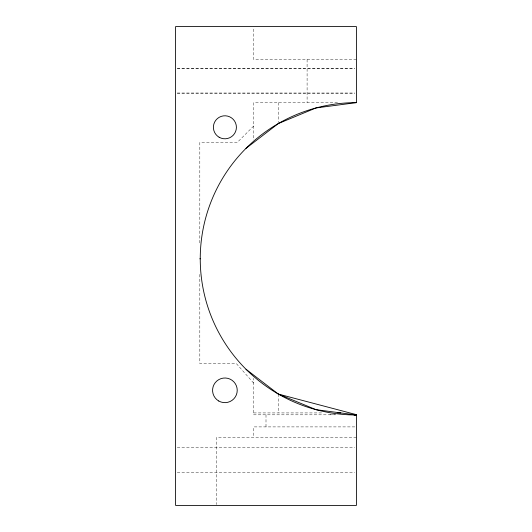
<?xml version="1.0" encoding="UTF-8"?>
<svg xmlns="http://www.w3.org/2000/svg" width="532" height="532" viewBox="0 0 532 532"><rect width="100%" height="100%" fill="white"/><g stroke="black" fill="none" stroke-linecap="round" stroke-linejoin="round"><path stroke-width="0.4" stroke-dasharray="2.66 2" d="M253.671 126.037L237.232 142.476L199.819 142.476L199.819 243.849M356.42 59.478L253.671 59.478L253.671 28.243M177.242 68.349L354.758 68.349M177.242 68.728L354.758 68.728M177.242 93.007L354.758 93.007M177.242 93.386L354.758 93.386M337.521 102.629L253.671 102.629L253.671 140.009M253.671 412.925L323.542 412.925M335.439 414.814L253.671 414.814L253.671 378.319M354.804 426.903L253.671 426.903L253.671 437.59M356.42 437.59L216.258 437.59L216.258 504.575M177.242 447.698L354.758 447.698M177.242 472.363L354.758 472.363M329.827 414.814L335.499 414.82M253.671 383.093L236.321 363.529L199.819 363.529L199.819 272.936M307.097 59.478L307.097 102.629M278.329 102.629L278.329 122.739M278.329 394.059L278.329 412.925M266 414.814L266 426.903"/><path stroke-width="0.8" d="M245.983 148.375L278.329 123.557L315.995 107.956L356.42 102.629L356.42 26.6L175.58 26.6L175.58 505.4L356.42 505.4L356.42 414.661L278.329 394.059L245.983 369.241M353.926 102.629L356.42 102.629A156.175 156.175 0 0 0 200.245 258.805L199.819 258.805M337.521 412.925L340.806 412.925M353.999 414.814L356.42 414.814M353.813 414.854L356.42 414.98A156.175 156.175 0 0 1 200.245 258.805M355.436 414.854L315.995 409.66L278.329 394.059M219.151 137.256A11.505 11.505 0 0 0 236.407 127.294A11.505 11.505 0 0 0 219.151 117.326A11.505 11.505 0 0 0 219.151 137.256M218.738 401.002A12.329 12.329 0 0 0 237.232 390.322A12.329 12.329 0 0 0 218.738 379.649A12.329 12.329 0 0 0 218.738 401.002"/></g></svg>
